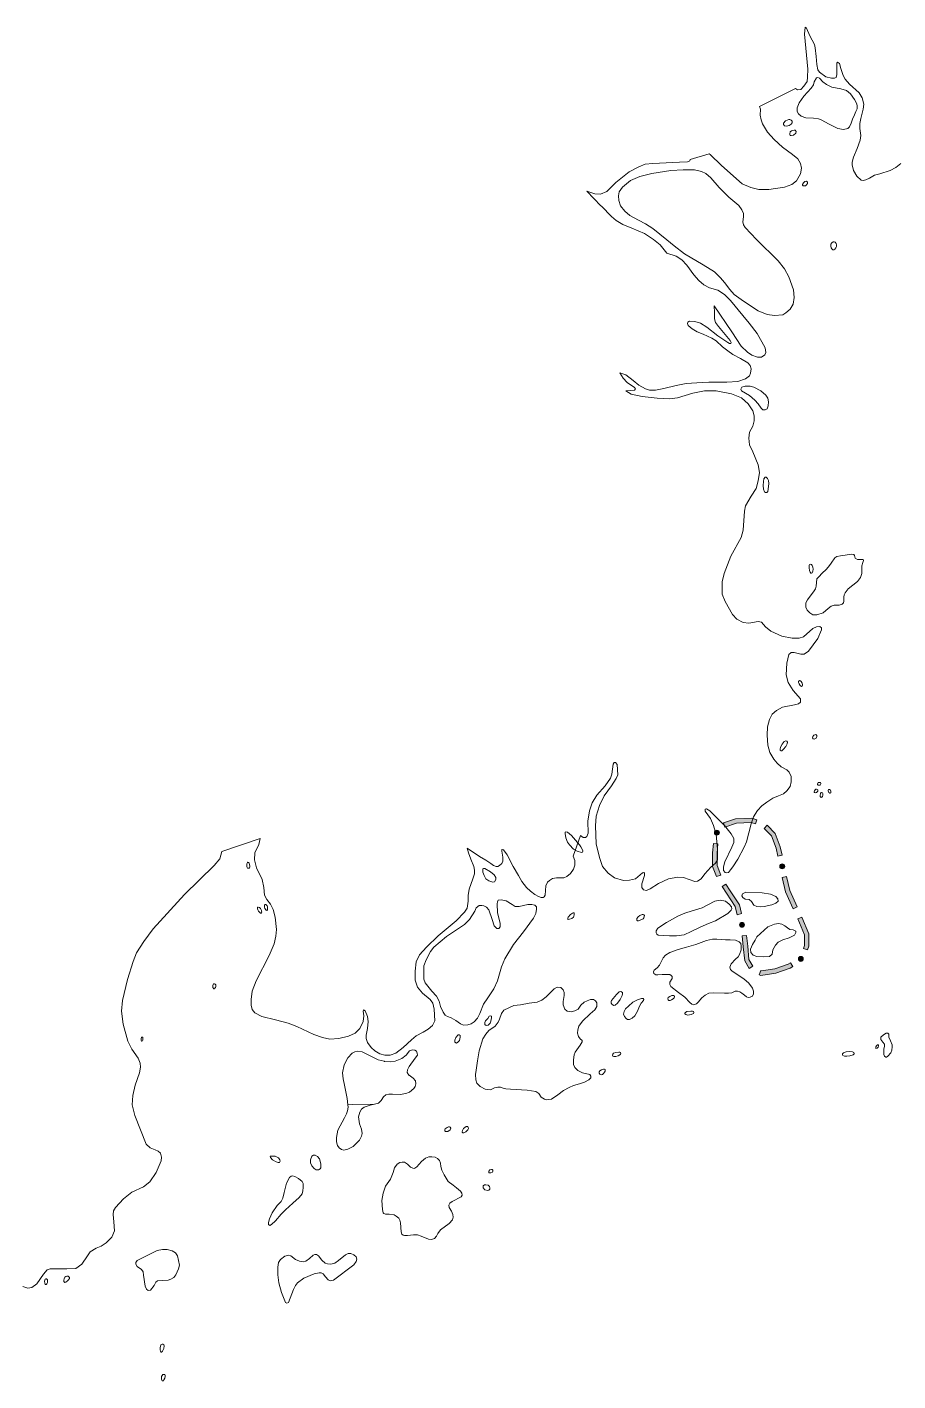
# Model space of a CAD drawing. Header units: metres. Extents: x -835890 to 1024355, y 79891 to 2211954.
# Drawn here: x 508198 to 587376, y 1976418 to 2099577 of the extents above; entities that cross this region are included whole.
import ezdxf

# ---------------------------------------------------------------- set-up
doc = ezdxf.new("R2010")
doc.units = ezdxf.units.M
doc.header["$LTSCALE"] = 2200
doc.layers.add('18', color=7, linetype='Continuous', lineweight=13)
doc.layers.add('37', color=7, linetype='Continuous', lineweight=13)

msp = doc.modelspace()

# ---------------------------------------------------------------- hatches: boundary and pattern name
at = {"layer": '37'}
for points in [[(571508, 2027184), (572613, 2027553), (574104, 2027618), (574553, 2027460), (574419, 2027083), (574044, 2027215), (572687, 2027156), (571634, 2026805)], [(570937, 2026515, 1), (570892, 2026067, 1)], [(575495, 2026960), (576229, 2026224), (576682, 2024992), (576856, 2024252), (576466, 2024160), (576298, 2024877), (575884, 2026004), (575212, 2026677)], [(570890, 2022293), (570530, 2023222), (570530, 2024448), (570616, 2025316), (571014, 2025276), (570930, 2024428), (570930, 2023296), (571263, 2022437)], [(576901, 2023005, 1), (576819, 2023448, 1)], [(577242, 2022312), (577547, 2021028), (578228, 2019535), (577864, 2019369), (577167, 2020898), (576853, 2022220)], [(572774, 2018833), (572588, 2019579), (571801, 2020792), (571410, 2021395), (571745, 2021613), (572136, 2021010), (572960, 2019740), (573162, 2018930)], [(578639, 2018618), (579291, 2017094), (579291, 2015961), (579159, 2015620), (578786, 2015765), (578891, 2016036), (578891, 2017012), (578271, 2018461)], [(573154, 2018129, 1), (573246, 2017689, 1)], [(573840, 2013942), (573446, 2014633), (573318, 2015915), (573202, 2016906), (573599, 2016953), (573716, 2015958), (573836, 2014757), (574187, 2014140)], [(578358, 2014691, 1), (578738, 2014932, 1)], [(577810, 2014108), (577569, 2013955), (576290, 2013507), (574918, 2013310), (574766, 2013369), (574910, 2013742), (574965, 2013721), (576194, 2013897), (577393, 2014318), (577596, 2014446)]]:
    msp.add_hatch(color=256, dxfattribs=at).paths.add_polyline_path(points)

# ---------------------------------------------------------------- linework, layer by layer
at = {"layer": '18'}
for points in [[(584272, 2092566), (584132, 2093152), (583853, 2093598), (582974, 2094392), (582583, 2094838), (582388, 2095173), (582193, 2095814), (582053, 2096260), (581886, 2096371), (581830, 2096288), (581830, 2095256), (581774, 2095005), (581607, 2094922), (581328, 2094922), (580826, 2095061), (580240, 2095479), (580100, 2095702), (579989, 2096176), (579933, 2096901), (579849, 2097682), (579793, 2097988), (579375, 2098769), (579068, 2099466), (578956, 2099577), (578886, 2098922), (579193, 2095744), (579165, 2095019), (579110, 2094629), (578831, 2094211), (578552, 2093904), (578245, 2093876), (578065, 2093981), (574796, 2092350), (574874, 2092104), (574858, 2091554), (574939, 2091149), (575076, 2090768), (575514, 2090023), (576114, 2089359), (576876, 2088646), (577784, 2087982), (578262, 2087586), (578521, 2087164), (578602, 2086743), (578521, 2086225), (578164, 2085577), (577727, 2085253), (577062, 2085010), (575644, 2084792), (574720, 2084808), (574007, 2084970), (573212, 2085326), (571324, 2086970), (570319, 2087974), (570209, 2088058), (568486, 2087526), (568461, 2087413), (568242, 2087321), (567529, 2087288), (565081, 2087175), (564384, 2087110), (563817, 2086868), (562926, 2086415), (561735, 2085451), (560909, 2084626), (560325, 2084383), (559815, 2084398), (559086, 2084641), (560360, 2083327), (560438, 2083275), (561324, 2082346), (561757, 2081979), (562373, 2081622), (563195, 2081277), (564320, 2080801), (565163, 2080239), (565747, 2079764), (566374, 2079008), (567218, 2078748), (567726, 2078392), (568180, 2077917), (568808, 2077052), (569262, 2076512), (569737, 2076123), (570235, 2075864), (570992, 2075648), (571619, 2075237), (572149, 2074708), (573274, 2073325), (573857, 2072655), (574593, 2071704), (575296, 2070393), (575375, 2069976), (575282, 2069760), (574972, 2069543), (574600, 2069543), (574105, 2069729), (573702, 2070007), (573114, 2070564), (572278, 2071863), (570667, 2074213)], [(587634, 2087157), (587174, 2086813), (586669, 2086515), (585739, 2086228), (585256, 2086113), (584797, 2085838), (584452, 2085677), (584222, 2085608), (584039, 2085654), (583648, 2086021), (583349, 2086526), (583225, 2087032), (583225, 2087283), (583337, 2087729), (583672, 2088538), (583951, 2089291), (583993, 2089723), (583909, 2090364), (583909, 2090810), (583993, 2091256), (584216, 2092120), (584272, 2092566)], [(570667, 2074213), (570698, 2073625), (570698, 2073038), (570791, 2072698), (571070, 2072326), (572128, 2071064), (572200, 2070878), (572179, 2070785), (572076, 2070785), (571901, 2070888), (571002, 2071497), (570006, 2072288), (569418, 2072649), (568912, 2072803), (568427, 2072824), (568267, 2072736), (568236, 2072623), (568298, 2072437), (568680, 2072128), (569124, 2071849), (569660, 2071633), (570466, 2071272), (570837, 2071024), (571441, 2070482), (571906, 2070121), (572381, 2069791), (573052, 2069441), (573728, 2069023), (573935, 2068796), (574038, 2068497), (573986, 2068105), (573873, 2067837), (573527, 2067584), (572835, 2067347), (571834, 2067275), (570192, 2067264), (569093, 2067218), (568132, 2067156), (567203, 2066970), (566088, 2066692), (565345, 2066537), (564787, 2066537), (564416, 2066661), (563827, 2067001), (563301, 2067434), (562650, 2067930), (562077, 2068131), (562387, 2067636), (562759, 2067233), (563440, 2066800), (563502, 2066676), (563440, 2066553), (562635, 2066491), (563130, 2066181), (564121, 2065965), (565484, 2065810), (566630, 2065748), (567343, 2065841), (568736, 2066274), (569789, 2066491), (570842, 2066491), (572252, 2066228), (573150, 2065856), (573769, 2065299), (574172, 2064680), (574296, 2064216), (574296, 2063752), (574172, 2063257), (573893, 2062731), (573831, 2062174), (573893, 2061586), (574187, 2060952), (574683, 2059745), (574776, 2059064), (574683, 2058290), (574497, 2057610), (574033, 2056898), (573506, 2056031), (573429, 2055552), (573305, 2053819), (573119, 2053138), (572190, 2051436), (571570, 2049858), (571400, 2049100), (571400, 2047986), (571679, 2047336), (572329, 2046129), (572732, 2045727), (573320, 2045417), (573816, 2045356), (574683, 2045510), (574962, 2045448), (575333, 2045015), (575814, 2044628), (576836, 2044164), (577765, 2043979), (578384, 2043979), (578787, 2044102), (579654, 2044876), (579964, 2045031), (580274, 2045062)], [(580274, 2045062), (580428, 2044938), (580428, 2044752), (580088, 2043948), (579251, 2042803), (578849, 2042524), (578539, 2042524), (577951, 2042679), (577672, 2042679), (577455, 2042493), (577269, 2041720), (577207, 2040637), (577393, 2039956), (577842, 2039229), (578524, 2038455), (578524, 2038176), (578338, 2038022), (577966, 2037929), (576882, 2037712), (576325, 2037403), (575953, 2037062), (575705, 2036598), (575521, 2035935), (575479, 2035156), (575563, 2034250), (575732, 2033597), (576090, 2032986), (576386, 2032628), (576766, 2032291), (577272, 2032017), (577483, 2031807), (577662, 2031399), (577683, 2030915), (577578, 2030493), (577282, 2030092), (576987, 2029840), (576523, 2029650), (575996, 2029418), (575468, 2029081), (575004, 2028722), (574624, 2028301), (574255, 2027742), (574023, 2027110), (573812, 2026267), (573601, 2025466), (573390, 2024960), (572810, 2023874), (572360, 2023173), (572164, 2022903), (571967, 2022658), (571771, 2022634), (571673, 2022658), (571525, 2022854), (571525, 2023198), (571648, 2023639), (572287, 2024963), (572459, 2025404), (572459, 2025747), (572213, 2026189), (571599, 2026949), (570278, 2028276), (569964, 2028465), (569838, 2028433), (569838, 2028245), (570325, 2027569), (570608, 2026941), (570860, 2026124), (570985, 2024805), (570985, 2023831), (570797, 2023517), (570357, 2023140), (569822, 2022543), (569476, 2022103), (569162, 2021883), (568910, 2021852), (568407, 2022041), (567888, 2022213), (567354, 2022245), (566505, 2022088), (565593, 2021679), (564839, 2021177), (564524, 2021020), (564241, 2021082), (564084, 2021302), (564084, 2021648), (564336, 2022402), (564336, 2022622), (564273, 2022684), (564147, 2022653), (563518, 2022088), (562984, 2021962), (562418, 2021931), (561600, 2022182), (561034, 2022622), (560531, 2023219), (560232, 2024020), (559949, 2025276), (559886, 2026910), (559949, 2027789), (560232, 2028763), (560673, 2029643)], [(560673, 2029643), (561333, 2030554), (561773, 2031213), (561899, 2031559), (561836, 2032501), (561710, 2032690), (561584, 2032690), (561490, 2032533), (561364, 2031622), (561238, 2031245), (560767, 2030554), (560012, 2029705), (559572, 2029014), (559321, 2028292), (559195, 2027349), (559226, 2026250), (559100, 2025936), (558975, 2025842), (558755, 2025842), (558525, 2026046), (557856, 2024143), (557994, 2023748), (557994, 2023340), (557883, 2022969), (557604, 2022579), (557270, 2022301), (557009, 2022171), (556712, 2022171), (556322, 2022171), (555969, 2022115), (555690, 2021948), (555523, 2021781), (555374, 2021447), (555337, 2021039), (555300, 2020594), (555207, 2020464), (555114, 2020390), (554947, 2020390), (554705, 2020483), (554352, 2020668), (553981, 2020965), (553609, 2021318), (553181, 2021856), (552866, 2022394), (552401, 2023229), (551862, 2024286), (551518, 2024726), (551388, 2024763), (551351, 2024726), (551370, 2024596), (551463, 2024057), (551463, 2023704), (551351, 2023482), (551165, 2023315), (550998, 2023222), (550849, 2023222), (550608, 2023296), (550348, 2023500), (549902, 2023779), (549326, 2024132), (548211, 2024893), (548322, 2024447), (548545, 2023890), (548824, 2023222), (548880, 2022888), (548880, 2022553), (548731, 2022108), (548378, 2021161), (548294, 2020576), (548294, 2020056), (548201, 2019425), (547960, 2019054), (547217, 2018274), (545575, 2016902), (544517, 2015870), (543886, 2015166), (543584, 2014536), (543483, 2013681), (543483, 2012875), (543685, 2012246), (544138, 2011693), (544832, 2011105), (545084, 2010778), (545210, 2010249), (545260, 2009166), (545058, 2008763), (544680, 2008411), (544201, 2008159), (543571, 2007806), (543155, 2007441), (542399, 2006761), (541719, 2006232), (541215, 2006056), (540736, 2006056), (540257, 2006182), (539828, 2006434), (539475, 2006761), (539148, 2007214), (539022, 2007567), (539022, 2007869), (539148, 2008474)], [(539148, 2008474), (539198, 2009103), (539148, 2009557), (538946, 2010085), (538795, 2010161), (538744, 2010060), (538820, 2009632), (538770, 2009103), (538442, 2008474), (538039, 2008046), (537434, 2007769), (536539, 2007554), (535732, 2007504), (535052, 2007655), (534270, 2007932), (532733, 2008663), (531926, 2008965), (530792, 2009267), (529544, 2009557), (528914, 2009909), (528662, 2010211), (528561, 2010589), (528561, 2011118), (528662, 2011873), (529015, 2012805), (530200, 2015122), (530666, 2016167), (530817, 2016872), (530868, 2017477), (530767, 2018610), (530565, 2019315), (530326, 2019781), (529998, 2020209), (529796, 2020612), (529721, 2021292), (529570, 2022047), (529065, 2023105), (528864, 2023810), (528902, 2024452), (529254, 2025208), (529386, 2025747), (525916, 2024587), (525726, 2023923), (525222, 2023319), (522525, 2020675), (519664, 2017540), (518807, 2016406), (518139, 2015361), (517836, 2014581), (517332, 2012944), (516878, 2011030), (516790, 2010060), (516941, 2008877), (517345, 2007340), (517723, 2006585), (518290, 2005766), (518466, 2005338), (518517, 2004961), (518416, 2004457), (518038, 2003324), (517811, 2002392), (517748, 2001548), (518000, 2000566), (519034, 1997947), (519374, 1997632), (519853, 1997431), (520130, 1997330), (520332, 1997129), (520407, 1996776), (520382, 1996449), (519928, 1995366), (519349, 1994535), (518769, 1994082), (517723, 1993590), (516967, 1992986), (516236, 1992180), (516059, 1991878), (516034, 1991551), (516084, 1990896), (516135, 1990065), (515895, 1989498), (515391, 1988969), (514938, 1988667), (514484, 1988491), (513929, 1988164), (513677, 1987786), (513173, 1987030), (512644, 1986653), (511812, 1986602), (510300, 1986627), (510023, 1986527), (509682, 1986136), (509077, 1985255), (508624, 1984902), (508271, 1984852), (507817, 1985003)]]:
    msp.add_lwpolyline(points, dxfattribs=at)
for points in [[(581123, 2090733), (580385, 2091141), (580149, 2091235), (579693, 2091282), (579017, 2091329), (578593, 2091471), (578326, 2091675), (578216, 2091910), (578216, 2092239), (578404, 2092679), (578829, 2093291), (579489, 2094028), (579693, 2094326), (579772, 2094593), (579960, 2094954), (580086, 2095001), (580243, 2094938), (580558, 2094609), (580888, 2094358), (581359, 2094122), (582176, 2093965), (582711, 2093793), (583056, 2093510), (583434, 2092993), (583654, 2092600), (583669, 2092381), (583669, 2092145), (583544, 2091894), (583434, 2091596), (583245, 2091188), (583135, 2090843), (582978, 2090498), (582821, 2090341), (582436, 2090273), (581901, 2090351), (581556, 2090524)], [(577163, 2091050), (577446, 2091176), (577556, 2091176), (577666, 2091113), (577760, 2091003), (577760, 2090877), (577666, 2090752), (577493, 2090626), (577257, 2090563), (577053, 2090595), (576959, 2090720), (576974, 2090846)], [(577870, 2089747), (577666, 2089700), (577587, 2089700), (577540, 2089763), (577540, 2089873), (577572, 2090045), (577697, 2090139), (577933, 2090187), (578043, 2090187), (578122, 2090077), (578090, 2089920)], [(565004, 2086264), (566738, 2086520), (567846, 2086600), (568881, 2086579), (569523, 2086451), (569925, 2086242), (570374, 2085857), (571129, 2084975), (571995, 2084109), (572918, 2083331), (573191, 2082946), (573336, 2082625), (573336, 2082305), (573288, 2081856), (573336, 2081599), (573488, 2081334), (574532, 2080244), (576490, 2078303), (577076, 2077589), (577461, 2076852), (577895, 2075681), (577935, 2074967), (577855, 2074374), (577582, 2073908), (577197, 2073572), (576924, 2073395), (576169, 2073331), (575479, 2073427), (574660, 2073764), (573328, 2074630), (572485, 2075264), (572100, 2075697), (571602, 2076338), (571233, 2076755), (570687, 2077317), (569668, 2077934), (567966, 2078961), (567019, 2079682), (566361, 2080212), (565085, 2081262), (564426, 2081679), (563784, 2082000), (562998, 2082449), (562532, 2082834), (562155, 2083323), (561994, 2083804), (561962, 2084221), (562043, 2084574), (562348, 2085007), (563070, 2085617), (563913, 2085977)], [(578969, 2085148), (578838, 2085121), (578760, 2085130), (578707, 2085182), (578707, 2085270), (578777, 2085409), (578926, 2085540), (579056, 2085548), (579161, 2085461), (579161, 2085357), (579074, 2085235)], [(581263, 2079654), (581263, 2079814), (581359, 2079961), (581487, 2080038), (581590, 2080044), (581673, 2080006), (581775, 2079903), (581807, 2079775), (581801, 2079622), (581743, 2079481), (581647, 2079360), (581545, 2079309), (581462, 2079315), (581366, 2079398), (581302, 2079488)], [(574678, 2065290), (574358, 2065643), (573869, 2066064), (573162, 2066484), (573086, 2066647), (573170, 2066815), (573490, 2066916), (573928, 2066916), (574282, 2066815), (574922, 2066479), (575377, 2066092), (575545, 2065822), (575596, 2065486), (575579, 2065132), (575478, 2064863), (575293, 2064745), (575107, 2064745), (574956, 2064897)], [(575606, 2057790), (575541, 2057317), (575466, 2057231), (575347, 2057231), (575240, 2057307), (575143, 2057553), (575122, 2057865), (575143, 2058240), (575186, 2058466), (575294, 2058638), (575401, 2058638), (575530, 2058498), (575606, 2058337), (575627, 2058069)], [(580515, 2049915), (580828, 2050189), (581063, 2050463), (581298, 2050815), (581632, 2051285), (581828, 2051422), (582141, 2051481), (583200, 2051637), (583376, 2051598), (583435, 2051500), (583493, 2051266), (583689, 2051148), (583846, 2051148), (584101, 2051148), (584219, 2051129), (584238, 2051050), (584199, 2050855), (584101, 2050581), (584081, 2050405), (584081, 2050170), (584081, 2049857), (583964, 2049504), (583709, 2049152), (582866, 2048467), (582572, 2048115), (582474, 2047919), (582455, 2047704), (582455, 2047352), (582435, 2047195), (582298, 2047078), (582043, 2047000), (581573, 2047000), (581298, 2046902), (581024, 2046687), (580593, 2046295), (579995, 2046113), (579642, 2046113), (579368, 2046289), (579113, 2046544), (579015, 2046798), (579015, 2047209), (579152, 2047483), (579407, 2047797), (579701, 2048188), (579878, 2048482), (579936, 2048717), (580015, 2049383), (580142, 2049549)], [(579341, 2050151), (579301, 2050399), (579301, 2050630), (579347, 2050686), (579420, 2050703), (579510, 2050675), (579578, 2050590), (579640, 2050444), (579662, 2050264), (579645, 2050072), (579583, 2049926), (579527, 2049886), (579454, 2049898), (579392, 2049993)], [(578495, 2039672), (578385, 2039846), (578345, 2039964), (578345, 2040041), (578393, 2040110), (578434, 2040122), (578527, 2040106), (578588, 2040037), (578669, 2039895), (578714, 2039785), (578714, 2039696), (578678, 2039623), (578621, 2039591)], [(576983, 2033887), (576813, 2033729), (576728, 2033729), (576655, 2033765), (576655, 2033875), (576703, 2034081), (576837, 2034335), (577031, 2034578), (577177, 2034651), (577274, 2034614), (577323, 2034517), (577311, 2034372), (577189, 2034129)], [(579740, 2035172), (579898, 2035208), (579958, 2035196), (580019, 2035124), (580007, 2035027), (579934, 2034893), (579776, 2034808), (579667, 2034820), (579618, 2034917), (579630, 2035039)], [(579852, 2030175), (579917, 2030235), (579977, 2030257), (580042, 2030231), (580098, 2030184), (580102, 2030124), (580093, 2030081), (580033, 2030016), (579977, 2029960), (579921, 2029930), (579801, 2029935), (579766, 2029973), (579766, 2030033), (579792, 2030098)], [(580059, 2030708), (580083, 2030805), (580138, 2030848), (580237, 2030861), (580324, 2030844), (580369, 2030798), (580382, 2030734), (580351, 2030678), (580300, 2030626), (580188, 2030605), (580111, 2030626), (580072, 2030661)], [(580304, 2029681), (580334, 2029853), (580390, 2029935), (580425, 2029952), (580515, 2029930), (580562, 2029853), (580562, 2029784), (580554, 2029690), (580506, 2029591), (580455, 2029527), (580403, 2029505), (580360, 2029522), (580313, 2029578)], [(581087, 2029939), (581061, 2030003), (581036, 2030102), (581036, 2030167), (581061, 2030210), (581096, 2030227), (581165, 2030214), (581246, 2030162), (581285, 2030081), (581285, 2029995), (581268, 2029913), (581221, 2029883), (581173, 2029879)], [(558429, 2025194), (558546, 2025004), (558721, 2024683), (558721, 2024596), (558706, 2024508), (558619, 2024494), (558210, 2024596), (557889, 2024800), (557524, 2025179), (557334, 2025441), (557188, 2025821), (557115, 2026229), (557115, 2026345), (557188, 2026374), (557319, 2026331), (557684, 2026039)], [(528187, 2023198), (528177, 2023342), (528187, 2023457), (528207, 2023522), (528242, 2023587), (528282, 2023602), (528326, 2023592), (528376, 2023527), (528416, 2023402), (528446, 2023243), (528446, 2023163), (528426, 2023098), (528376, 2023063), (528296, 2023053), (528252, 2023068)], [(550176, 2021918), (549917, 2022108), (549744, 2022385), (549623, 2022713), (549623, 2022989), (549692, 2023041), (549813, 2023024), (550332, 2022730), (550678, 2022471), (550817, 2022229), (550817, 2022039), (550696, 2021832), (550540, 2021797)], [(551638, 2014829), (551336, 2014077), (550955, 2012815), (550626, 2012072), (550090, 2011260), (549683, 2010680), (549372, 2009851), (549164, 2009419), (548836, 2009073), (548576, 2008900), (548265, 2008814), (547884, 2008796), (547607, 2008900), (547175, 2009194), (546742, 2009436), (546414, 2009557), (546223, 2009678), (546016, 2009955), (545774, 2010490), (545652, 2010957), (545419, 2011432), (545004, 2011882), (544398, 2012625), (544277, 2012953), (544260, 2013437), (544286, 2014172), (544493, 2014725), (544874, 2015468), (545185, 2015866), (546318, 2016843), (547962, 2017949), (548429, 2018398), (548914, 2019141), (549035, 2019453), (549294, 2019660), (549554, 2019660), (549727, 2019625), (549969, 2019504), (550176, 2019262), (550488, 2018398), (550678, 2017828), (550903, 2017586), (551076, 2017586), (551197, 2017741), (551197, 2018070), (550972, 2019003), (550938, 2019816), (550955, 2020006), (551042, 2020144), (551301, 2020179), (551759, 2020083), (552296, 2019755), (552590, 2019582), (552936, 2019582), (553732, 2019772), (554095, 2019772), (554372, 2019686), (554510, 2019548), (554510, 2019340), (554441, 2018925), (554233, 2018511), (553334, 2017266), (552434, 2016125)], [(567359, 2018691), (568008, 2018981), (568681, 2019189), (569573, 2019443), (570095, 2019721), (570744, 2020068), (571219, 2020138), (571689, 2020053), (572025, 2019798), (572245, 2019532), (572268, 2019370), (572222, 2019231), (571921, 2018941), (570785, 2018258), (570153, 2018032), (569399, 2017708), (568565, 2017291), (567950, 2017013), (567249, 2016903), (566623, 2016914), (565580, 2016972), (565452, 2017053), (565382, 2017192), (565382, 2017366), (565556, 2017609), (566321, 2018107)], [(574284, 2019700), (574061, 2020033), (573838, 2020218), (573486, 2020256), (573263, 2020385), (573189, 2020534), (573244, 2020719), (573541, 2020867), (575045, 2020830), (575806, 2020700), (576288, 2020496), (576456, 2020274), (576474, 2020070), (576288, 2019885), (575899, 2019718), (575230, 2019570), (574841, 2019533), (574562, 2019570)], [(529362, 2019017), (529247, 2019148), (529179, 2019276), (529157, 2019349), (529157, 2019472), (529182, 2019510), (529223, 2019529), (529321, 2019480), (529422, 2019404), (529479, 2019284), (529522, 2019219), (529525, 2019156), (529528, 2019075), (529509, 2019007), (529490, 2018982), (529463, 2018974), (529435, 2018977)], [(529828, 2019382), (529798, 2019502), (529790, 2019613), (529792, 2019684), (529822, 2019725), (529844, 2019747), (529882, 2019758), (529929, 2019747), (529975, 2019709), (530016, 2019646), (530051, 2019578), (530054, 2019510), (530054, 2019445), (530054, 2019349), (530046, 2019268), (530024, 2019232), (529983, 2019224), (529931, 2019249)], [(557601, 2018852), (557701, 2018910), (557802, 2018973), (557863, 2019000), (557924, 2018992), (557948, 2018957), (557942, 2018820), (557913, 2018704), (557866, 2018598), (557731, 2018474), (557506, 2018418), (557402, 2018400), (557363, 2018410), (557349, 2018447), (557352, 2018503), (557400, 2018616)], [(563908, 2018772), (564134, 2018839), (564221, 2018839), (564283, 2018820), (564322, 2018748), (564288, 2018556), (564216, 2018455), (564009, 2018349), (563884, 2018292), (563779, 2018272), (563711, 2018277), (563649, 2018344), (563644, 2018412), (563649, 2018498), (563745, 2018647)], [(574562, 2016827), (575546, 2017717), (576140, 2017957), (576530, 2018032), (576808, 2017976), (577105, 2017809), (577328, 2017624), (577551, 2017494), (577866, 2017457), (578089, 2017327), (578089, 2017198), (577978, 2016975), (577495, 2016734), (576920, 2016549), (576493, 2016345), (576233, 2016067), (576010, 2015641), (575936, 2015233), (575704, 2015042), (575147, 2015005), (574553, 2015042), (574219, 2015153), (573996, 2015394), (573978, 2015691), (574163, 2016117), (574386, 2016507)], [(568153, 2015884), (569011, 2016127), (569985, 2016497), (570506, 2016602), (570912, 2016602), (571706, 2016538), (572135, 2016538), (572622, 2016515), (572935, 2016376), (573086, 2016202), (573109, 2015994), (573109, 2015646), (572987, 2015223), (572860, 2014992), (572616, 2014783), (572210, 2014355), (572106, 2014065), (572164, 2013845), (572292, 2013683), (573370, 2013011), (573828, 2012600), (574141, 2012160), (574233, 2011882), (574233, 2011639), (574164, 2011430), (573944, 2011314), (573758, 2011303), (573619, 2011361), (573422, 2011523), (573178, 2011697), (572993, 2011812), (572796, 2011859), (572587, 2011859), (572263, 2011731), (571973, 2011685), (571602, 2011685), (570593, 2011731), (570193, 2011691), (569846, 2011506), (569544, 2011262), (569208, 2010869), (569057, 2010718), (568779, 2010637), (568628, 2010683), (568454, 2010845), (568002, 2011320), (567434, 2011760), (566733, 2012310), (566640, 2012484), (566640, 2012693), (566837, 2013029), (566837, 2013202), (566768, 2013307), (566629, 2013388), (566385, 2013399), (565945, 2013388), (565562, 2013364), (565365, 2013364), (565180, 2013480), (565145, 2013619), (565220, 2013776), (565498, 2014007), (565684, 2014227), (565823, 2014471), (566032, 2014911), (566240, 2015154), (566634, 2015386), (567411, 2015652)], [(525072, 2012309), (525094, 2012403), (525115, 2012472), (525153, 2012531), (525201, 2012549), (525245, 2012549), (525308, 2012516), (525352, 2012463), (525361, 2012388), (525355, 2012297), (525320, 2012205), (525272, 2012136), (525231, 2012095), (525216, 2012089), (525183, 2012089), (525147, 2012116), (525112, 2012163), (525088, 2012214)], [(553861, 2010776), (554571, 2010879), (555003, 2011052), (555384, 2011363), (556128, 2012089), (556387, 2012227), (556733, 2012193), (556941, 2012003), (557045, 2011761), (557045, 2011484), (556941, 2010948), (556941, 2010637), (557097, 2010240), (557304, 2010067), (557668, 2009998), (558005, 2010093), (558299, 2010248), (558559, 2010611), (558853, 2010888), (559112, 2011009), (559424, 2011113), (559700, 2011113), (559873, 2011009), (559995, 2010801), (559995, 2010473), (559804, 2010162), (559389, 2009799), (558697, 2009142), (558351, 2008693), (558264, 2008364), (558247, 2008053), (558334, 2007742), (558489, 2007552), (558662, 2007396), (558662, 2007275), (558498, 2006973), (558031, 2006333), (557944, 2006074), (557893, 2005642), (557893, 2005193), (557996, 2004916), (558273, 2004657), (558706, 2004449), (559372, 2004302), (559458, 2004147), (559458, 2003991), (559285, 2003818), (558870, 2003594), (558437, 2003455), (557867, 2003300), (557486, 2003110), (556984, 2002833), (556465, 2002453), (555894, 2002055), (555622, 2002008), (555419, 2002003), (555254, 2002038), (554943, 2002228), (554735, 2002557), (554441, 2002747), (553654, 2002859), (552149, 2002945), (551734, 2002997), (551491, 2003049), (551232, 2003153), (550990, 2003153), (550696, 2003084), (550332, 2002911), (549839, 2002954), (549407, 2003196), (549095, 2003507), (549009, 2003801), (548974, 2004285), (549026, 2004683), (549147, 2005530), (549303, 2006446), (549623, 2007543), (549900, 2007975), (550194, 2008304), (550747, 2008684), (551024, 2009047), (551145, 2009341), (551327, 2009851), (551535, 2010145), (552002, 2010369), (552469, 2010559), (553057, 2010629)], [(561894, 2010790), (561673, 2010589), (561551, 2010561), (561391, 2010655), (561296, 2010777), (561296, 2010937), (561325, 2011040), (561786, 2011567), (562031, 2011811), (562186, 2011835), (562327, 2011749), (562346, 2011636), (562318, 2011476), (562120, 2011119)], [(562873, 2010518), (563268, 2010875), (563692, 2011091), (564050, 2011213), (564200, 2011213), (564276, 2011128), (564247, 2011025), (564031, 2010781), (563890, 2010499), (563692, 2010048), (563466, 2009615), (563212, 2009418), (562986, 2009286), (562798, 2009296), (562666, 2009380), (562515, 2009559), (562440, 2009775), (562487, 2010010), (562619, 2010264)], [(566794, 2011089), (566658, 2011035), (566543, 2011035), (566475, 2011096), (566448, 2011184), (566488, 2011285), (566651, 2011394), (566834, 2011468), (566970, 2011468), (567058, 2011407), (567072, 2011346), (567038, 2011258), (566950, 2011177)], [(568170, 2010012), (568544, 2010066), (568693, 2010066), (568788, 2010012), (568822, 2009944), (568781, 2009836), (568584, 2009749), (568262, 2009698), (568079, 2009739), (568004, 2009800), (568004, 2009861), (568059, 2009929)], [(550081, 2009384), (550220, 2009592), (550324, 2009643), (550427, 2009609), (550427, 2009453), (550358, 2009142), (550289, 2008952), (550116, 2008779), (549926, 2008762), (549805, 2008831), (549822, 2009038), (549874, 2009177)], [(518563, 2007516), (518580, 2007610), (518591, 2007662), (518619, 2007697), (518643, 2007704), (518682, 2007697), (518710, 2007662), (518734, 2007589), (518734, 2007414), (518685, 2007348), (518629, 2007320), (518591, 2007331), (518570, 2007376)], [(547175, 2007656), (547400, 2007898), (547486, 2007898), (547573, 2007846), (547573, 2007690), (547555, 2007535), (547521, 2007379), (547365, 2007224), (547227, 2007154), (547088, 2007241), (547088, 2007414)], [(586104, 2006593), (586147, 2006875), (586147, 2007048), (585996, 2007243), (585822, 2007481), (585822, 2007676), (586061, 2007893), (586321, 2008066), (586451, 2008066), (586538, 2007958), (586538, 2007698), (586712, 2007351), (586849, 2007006), (586862, 2006798), (586836, 2006513), (586739, 2006279), (586453, 2005955), (586349, 2005877), (586278, 2005871), (586148, 2005961), (586083, 2006104), (586083, 2006299)], [(539576, 2005890), (540133, 2005626), (540676, 2005501), (540704, 2005473), (541219, 2005431), (541664, 2005515), (542263, 2005737), (542653, 2006057), (542966, 2006456), (543245, 2006539), (543440, 2006497), (543607, 2006414), (543676, 2006233), (543690, 2006038), (543481, 2005774), (542938, 2005009), (542771, 2004717), (542757, 2004467), (542911, 2004230), (542938, 2004230), (543300, 2003952), (543523, 2003702), (543558, 2003444), (543488, 2003194), (543363, 2003013), (542959, 2002693), (542639, 2002568), (542124, 2002484), (541428, 2002512), (541094, 2002512), (540815, 2002457), (540592, 2002262), (540398, 2001914), (540147, 2001692), (539794, 2001604), (537823, 2001555), (537374, 2001543), (537293, 2002109), (537063, 2003312), (536924, 2003896), (536861, 2004432), (537042, 2005169), (537376, 2005795), (537752, 2006226), (537989, 2006365), (538281, 2006421), (538657, 2006365)], [(561734, 2005933), (561540, 2005921), (561469, 2005956), (561423, 2006037), (561443, 2006128), (561524, 2006224), (561737, 2006305), (561989, 2006320), (562101, 2006310), (562146, 2006289), (562171, 2006214), (562139, 2006129), (562093, 2006084), (561931, 2005998)], [(582686, 2006366), (582981, 2006377), (583260, 2006350), (583364, 2006295), (583413, 2006214), (583402, 2006159), (583314, 2006083), (582998, 2005990), (582730, 2005952), (582523, 2005957), (582381, 2006012), (582337, 2006088), (582337, 2006175), (582419, 2006279)], [(585479, 2006675), (585381, 2006668), (585362, 2006707), (585362, 2006798), (585414, 2006915), (585505, 2007006), (585576, 2006999), (585596, 2006954), (585596, 2006889), (585570, 2006772)], [(560511, 2004302), (560425, 2004276), (560349, 2004282), (560268, 2004317), (560223, 2004408), (560223, 2004534), (560273, 2004630), (560410, 2004731), (560592, 2004792), (560703, 2004792), (560763, 2004756), (560763, 2004681), (560758, 2004595), (560713, 2004494), (560612, 2004388)], [(539794, 2001604), (539388, 2001504), (538845, 2001323), (538595, 2001142), (538441, 2000864), (538330, 2000433), (538428, 1999793), (538608, 1999320), (538657, 1998923), (538615, 1998673), (538407, 1998325), (537850, 1997755), (537376, 1997505), (537000, 1997421), (536792, 1997463), (536569, 1997630), (536416, 1997825), (536318, 1998158), (536318, 1998548), (536444, 1999243), (537070, 2000356), (537237, 2000704), (537335, 2000982), (537404, 2001330), (537374, 2001543), (537823, 2001555)], [(546440, 1999110), (546291, 1999100), (546229, 1999122), (546185, 1999166), (546176, 1999273), (546225, 1999353), (546393, 1999468), (546509, 1999534), (546611, 1999534), (546668, 1999508), (546717, 1999415), (546708, 1999335), (546651, 1999246)], [(548091, 1999084), (547980, 1999017), (547905, 1998986), (547825, 1998986), (547758, 1999035), (547749, 1999088), (547798, 1999194), (547887, 1999380), (548002, 1999482), (548135, 1999567), (548260, 1999549), (548317, 1999482), (548322, 1999372), (548269, 1999261)], [(530856, 1996335), (530499, 1996528), (530321, 1996736), (530314, 1996850), (530492, 1996879), (530744, 1996879), (531071, 1996701), (531190, 1996538), (531205, 1996419), (531145, 1996301), (531026, 1996301)], [(534092, 1995980), (533974, 1996261), (533974, 1996543), (534092, 1996869), (534241, 1996958), (534404, 1996958), (534597, 1996839), (534790, 1996617), (534909, 1996158), (534909, 1996024), (534909, 1995817), (534835, 1995698), (534686, 1995624), (534493, 1995624), (534285, 1995728)], [(546490, 1994574), (546952, 1994211), (547244, 1993981), (547620, 1993677), (547718, 1993483), (547748, 1993331), (547663, 1993161), (546861, 1992749), (546642, 1992591), (546557, 1992421), (546582, 1992190), (546776, 1991850), (546922, 1991559), (546940, 1991310), (546867, 1991080), (546588, 1990752), (545786, 1990169), (545543, 1989829), (545421, 1989587), (545245, 1989374), (544978, 1989289), (544698, 1989301), (544042, 1989581), (543690, 1989702), (543325, 1989702), (542791, 1989653), (542511, 1989653), (542378, 1989690), (542281, 1989775), (542220, 1989993), (542141, 1990788), (542080, 1991055), (541983, 1991225), (541764, 1991407), (541570, 1991517), (541132, 1991589), (540792, 1991589), (540622, 1991650), (540561, 1991723), (540501, 1992014), (540458, 1992846), (540567, 1993513), (540798, 1994133), (541230, 1994780), (541473, 1995386), (541594, 1995811), (541837, 1996138), (542080, 1996296), (542311, 1996333), (542517, 1996308), (542797, 1996151), (543064, 1995872), (543259, 1995762), (543380, 1995750), (543441, 1995775), (543623, 1995884), (544060, 1996393), (544437, 1996672), (544729, 1996818), (544984, 1996818), (545288, 1996769), (545518, 1996648), (545689, 1996478), (545798, 1996223), (545810, 1995920), (545895, 1995593), (546126, 1995168)], [(550257, 1995620), (550421, 1995650), (550494, 1995638), (550554, 1995577), (550554, 1995504), (550506, 1995419), (550372, 1995334), (550239, 1995334), (550166, 1995359), (550166, 1995492)], [(531286, 1991576), (530789, 1990975), (530433, 1990634), (530254, 1990560), (530136, 1990634), (530143, 1990834), (530247, 1991161), (530470, 1991709), (530930, 1992362), (531286, 1992748), (531464, 1993030), (531568, 1993549), (531791, 1994409), (532058, 1994914), (532207, 1995032), (532340, 1995062), (532548, 1995003), (532890, 1994839), (533202, 1994558), (533306, 1994365), (533306, 1994024), (533276, 1993697), (533216, 1993445), (532949, 1993104), (532355, 1992585), (531687, 1991991)], [(549819, 1993811), (549674, 1993981), (549674, 1994163), (549783, 1994248), (549904, 1994260), (550123, 1994211), (550245, 1994102), (550281, 1993981), (550257, 1993847), (550196, 1993762), (550087, 1993726)], [(518801, 1987671), (519487, 1988009), (520035, 1988283), (520516, 1988368), (520944, 1988385), (521390, 1988248), (521681, 1988077), (521870, 1987786), (522042, 1986947), (521956, 1986605), (521716, 1986057), (521544, 1985817), (521253, 1985663), (521030, 1985595), (520053, 1985509), (519898, 1985389), (519744, 1985098), (519418, 1984670), (519221, 1984631), (519067, 1984768), (518930, 1985042), (518792, 1986035), (518741, 1986327), (518587, 1986566), (518192, 1986840), (518072, 1987029), (518072, 1987200), (518209, 1987372)], [(535007, 1987414), (535290, 1987131), (535522, 1987067), (535806, 1987041), (536192, 1987119), (536501, 1987363), (537145, 1987903), (537390, 1988019), (537648, 1988019), (537918, 1987903), (538131, 1987719), (538183, 1987500), (538131, 1987268), (537899, 1986985), (536057, 1985595), (535767, 1985537), (535574, 1985614), (535342, 1985872), (535110, 1986155), (534930, 1986245), (534749, 1986245), (534298, 1986155), (533371, 1985769), (532778, 1985331), (532591, 1985093), (532411, 1984745), (531960, 1983561), (531818, 1983497), (531702, 1983548), (531573, 1983844), (531316, 1984475), (531097, 1985350), (530994, 1986071), (530994, 1986779), (531058, 1987191), (531226, 1987474), (531644, 1987777), (531979, 1987854), (532185, 1987802), (532598, 1987468), (532971, 1987313), (533345, 1987249), (533538, 1987313), (533886, 1987558), (534221, 1987867), (534363, 1987931), (534511, 1987925), (534704, 1987783)], [(509800, 1985312), (509794, 1985499), (509843, 1985673), (509906, 1985705), (509975, 1985705), (510049, 1985617), (510062, 1985524), (510056, 1985362), (510000, 1985250), (509943, 1985194), (509875, 1985188), (509843, 1985212)], [(511628, 1985842), (511734, 1985910), (511815, 1985948), (511928, 1985935), (512003, 1985885), (512053, 1985823), (512059, 1985742), (511965, 1985624), (511859, 1985511), (511734, 1985412), (511634, 1985368), (511585, 1985387), (511541, 1985455), (511528, 1985580), (511560, 1985705)], [(520310, 1979443), (520357, 1979691), (520469, 1979755), (520552, 1979755), (520646, 1979702), (520664, 1979596), (520634, 1979361), (520504, 1979131), (520434, 1979049), (520369, 1979049), (520339, 1979090), (520310, 1979279)], [(520627, 1976519), (520591, 1976433), (520541, 1976418), (520485, 1976438), (520414, 1976570), (520404, 1976722), (520424, 1976813), (520480, 1976924), (520546, 1976990), (520662, 1977015), (520728, 1976995), (520759, 1976949), (520759, 1976828), (520708, 1976671)]]:
    msp.add_lwpolyline(points, close=True, dxfattribs=at)
at = {"layer": '37'}
for points in [[(571508, 2027184), (572613, 2027553), (574104, 2027618), (574553, 2027460), (574419, 2027083), (574044, 2027215), (572687, 2027156), (571634, 2026805)], [(575495, 2026960), (576229, 2026224), (576682, 2024992), (576856, 2024252), (576466, 2024160), (576298, 2024877), (575884, 2026004), (575212, 2026677)], [(570890, 2022293), (570530, 2023222), (570530, 2024448), (570616, 2025316), (571014, 2025276), (570930, 2024428), (570930, 2023296), (571263, 2022437)], [(577242, 2022312), (577547, 2021028), (578228, 2019535), (577864, 2019369), (577167, 2020898), (576853, 2022220)], [(572774, 2018833), (572588, 2019579), (571801, 2020792), (571410, 2021395), (571745, 2021613), (572136, 2021010), (572960, 2019740), (573162, 2018930)], [(578639, 2018618), (579291, 2017094), (579291, 2015961), (579159, 2015620), (578786, 2015765), (578891, 2016036), (578891, 2017012), (578271, 2018461)], [(573840, 2013942), (573446, 2014633), (573318, 2015915), (573202, 2016906), (573599, 2016953), (573716, 2015958), (573836, 2014757), (574187, 2014140)], [(577810, 2014108), (577569, 2013955), (576290, 2013507), (574918, 2013310), (574766, 2013369), (574910, 2013742), (574965, 2013721), (576194, 2013897), (577393, 2014318), (577596, 2014446)]]:
    msp.add_lwpolyline(points, close=True, dxfattribs=at)
for centre in [(570915, 2026291), (576860, 2023226), (573200, 2017909), (578548, 2014812)]:
    msp.add_circle(centre, 225, dxfattribs=at)

doc.saveas('drawing.dxf')
